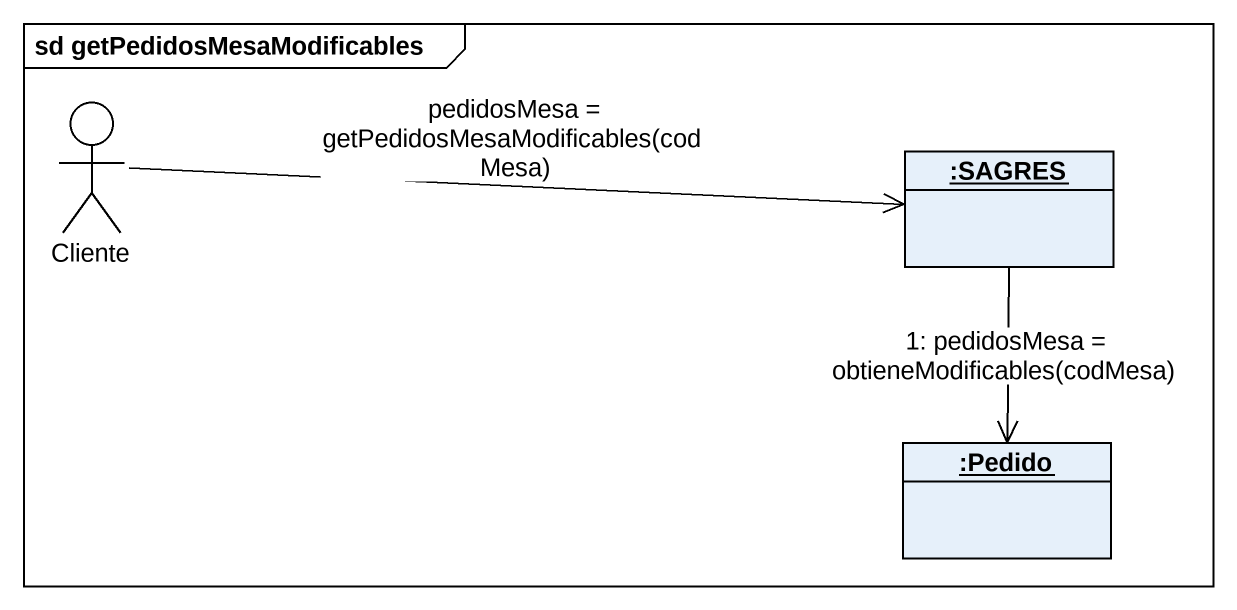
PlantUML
@startuml
mainframe sd getPedidosMesaModificables
allowmixing
hide circle
hide empty members
actor Cliente
object ":SAGRES" as SAGRES
object ":Pedido" as Pedido
Cliente -right-> SAGRES : pedidosMesa = getPedidosMesaModificables(codMesa)
SAGRES --> Pedido : 1: pedidosMesa = obtieneModificables(codMesa)
@enduml
